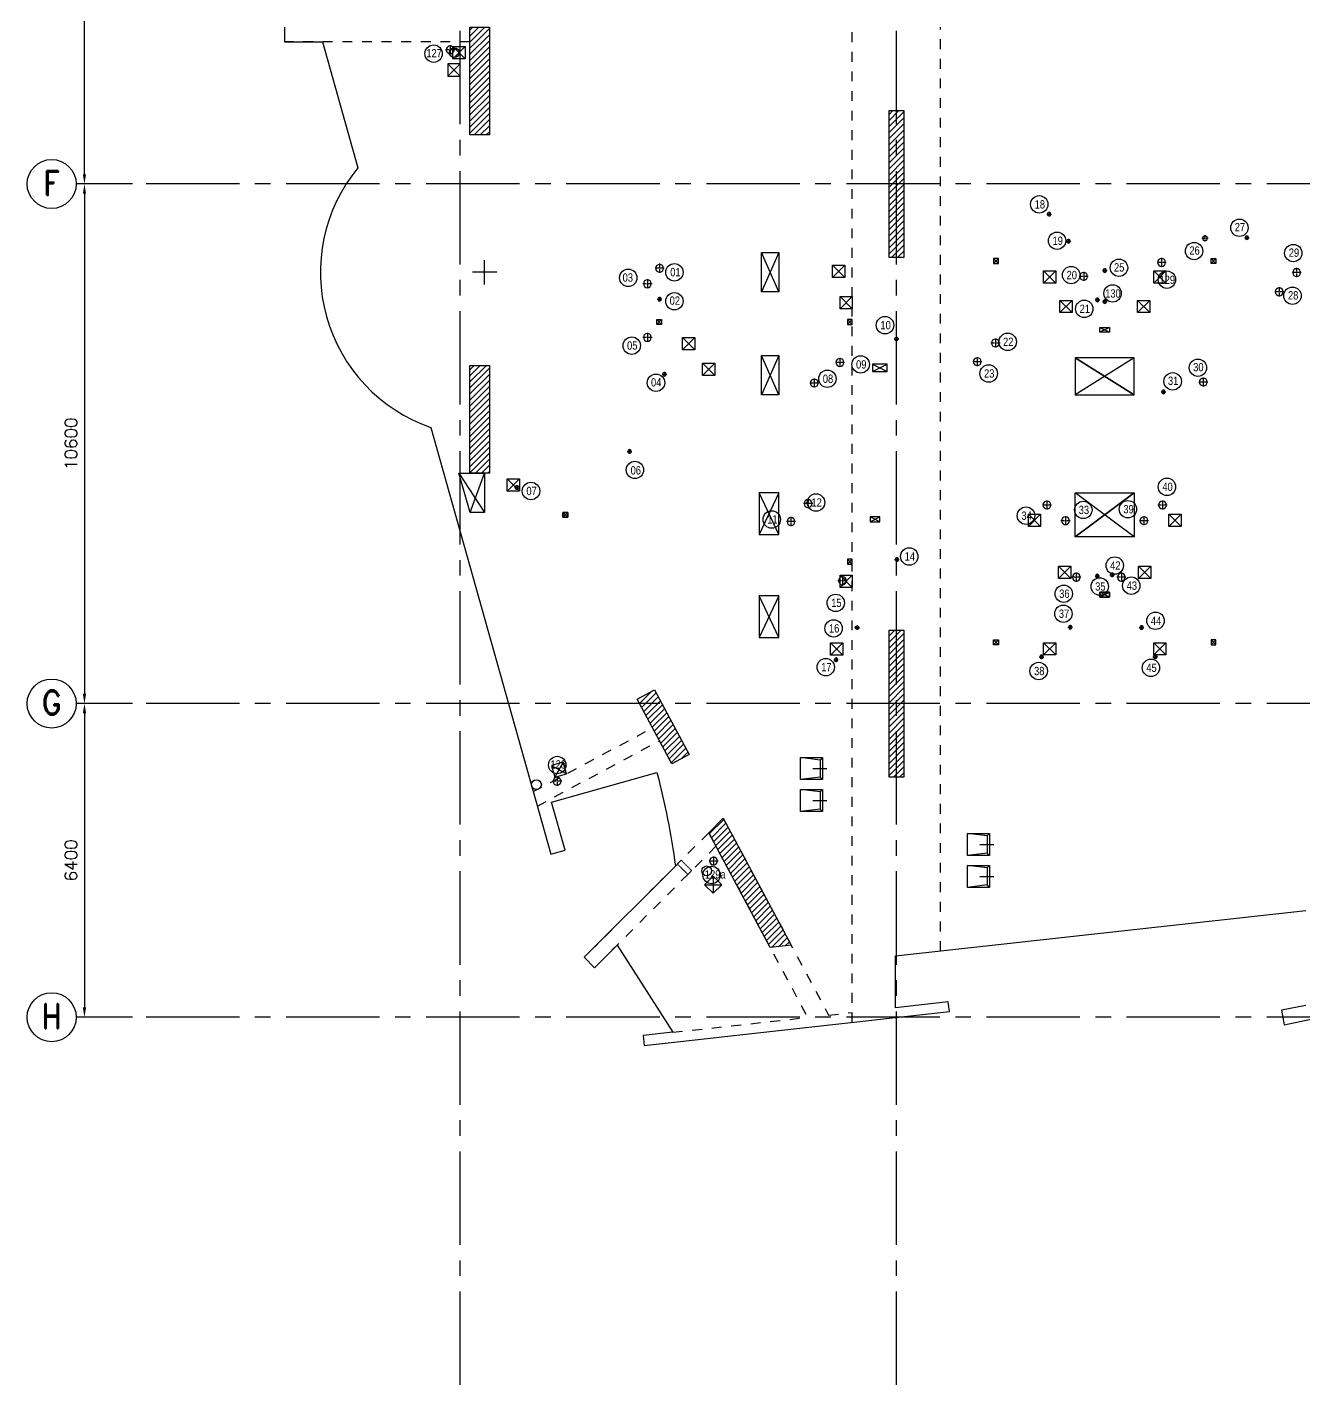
# Model space of a CAD drawing. Extents: x -8831 to 95229, y -7500 to 65888.
# Drawn here: x -8831 to 17212, y -7500 to 20200 of the extents above; entities that cross this region are included whole.
import ezdxf
from ezdxf.enums import TextEntityAlignment as Align

# ---------------------------------------------------------------- set-up
doc = ezdxf.new("R2010")
doc.units = 0
doc.header["$LTSCALE"] = 100
doc.header["$MEASUREMENT"] = 0
for name, pattern in [('CENTER2', [1.125, 0.75, -0.125, 0.125, -0.125]), ('DASHED', [0.75, 0.5, -0.25]), ('Gif-Beam', [4, 2, -2]), ('Gif-Grid', [28.575, 19.05, -3.175, 3.175, -3.175]), ('grid', [2, 1.25, -0.25, 0.25, -0.25])]:
    doc.linetypes.add(name, pattern=pattern)
doc.layers.add('-1DR-WPIPE', color=4, linetype='DASHED', lineweight=30)
for name, color, linetype in [('Gif-Beam', 3, 'Gif-Beam'), ('Gif-Col_Above', 2, 'Continuous'), ('Gif-Dim_Plan', 4, 'Continuous'), ('Gif-Grid', 1, 'Gif-Grid'), ('Gif-Grid_No', 7, 'Continuous'), ('Gif-Hatch_Col', 8, 'Continuous'), ('Gif-Openings', 4, 'Continuous'), ('Gif-Slab edge', 7, 'Continuous'), ('Giff-Pan', 7, 'Continuous'), ('mep200507', 4, 'Continuous'), ('new mep openings', 4, 'Continuous'), ('NEW OP', 6, 'Continuous'), ('NS Blue Clashing', 5, 'Continuous'), ('NS Blue NB', 5, 'Continuous'), ('NS Green NB', 3, 'Continuous'), ('NS Green Not Clashing', 3, 'Continuous')]:
    doc.layers.add(name, color=color, linetype=linetype)
doc.styles.add('A&T', font='simplex.shx', dxfattribs={"width": 0.8})
doc.styles.add('ARIAL-GRID', font='arial.ttf', dxfattribs={"width": 0.7, "height": 15})
doc.styles.add('ROMAND', font='romand.shx')
doc.styles.add('ROMANS', font='ROMANS.shx')
doc.dimstyles.new('ACAD100', dxfattribs={"dimtxt": 250, "dimasz": 200, "dimexe": 100, "dimexo": 100, "dimgap": 150, "dimtad": 1, "dimdec": 0, "dimrnd": 5, "dimzin": 0, "dimdsep": 46, "dimtxsty": 'ROMANS', "dimcen": 0.09, "dimdle": 100, "dimclrd": 4, "dimclre": 4, "dimclrt": 3, "dimadec": 0, "dimazin": 0, "dimtfac": 1, "dimtdec": 0, "dimtix": 1, "dimtmove": 0, "dimatfit": 3, "dimfxl": 1, "dimtolj": 1, "dimtzin": 0, "dimarcsym": 0})
pattern_1 = [(45, (-215332.41, -7e-12), (-61.871843, 61.871843), [])]

# ---------------------------------------------------------------- blocks, each defined once
blk = doc.blocks.new('GRID-NO')
at = {"layer": 'Gif-Grid_No'}
blk.add_circle((0, 500), 500, dxfattribs=at)
at = {"layer": 'Gif-Grid_No', "color": 2, "style": 'ARIAL-GRID', "width": 0.7}
blk.add_attdef('GRID', text='', height=500, dxfattribs=at).set_placement((0, 522), align=Align.MIDDLE_CENTER)
blk = doc.blocks.new('*D4')
at = {"layer": 'Defpoints', "color": 0, "transparency": 16777216}
for p in [(-6584, 6400), (-7663, 0), (-6584, 0)]:
    blk.add_point(p, dxfattribs=at)
at = {"layer": 'Gif-Dim_Plan', "color": 4, "lineweight": -2, "transparency": 16777216}
for p, q in [((-6684, 6400), (-7763, 6400)), ((-7663, 6200), (-7663, 200)), ((-6684, 0), (-7763, 0))]:
    blk.add_line(p, q, dxfattribs=at)
at = {"layer": 'Gif-Dim_Plan', "color": 4, "transparency": 16777216}
for points in [[(-7696, 6200), (-7629, 6200), (-7663, 6400)], [(-7696, 200), (-7629, 200), (-7663, 0)]]:
    blk.add_solid(points, dxfattribs=at)
at = {"layer": 'Gif-Dim_Plan', "color": 3, "transparency": 16777216, "insert": (-7938, 3200), "char_height": 250, "attachment_point": 5, "rotation": 90, "style": 'ROMANS'}
blk.add_mtext('\\A1;6400', dxfattribs=at)
blk = doc.blocks.new('*D6')
at = {"layer": 'Defpoints', "color": 0, "transparency": 16777216}
for p in [(-6584, 17000), (-7663, 6400), (-6584, 6400)]:
    blk.add_point(p, dxfattribs=at)
at = {"layer": 'Gif-Dim_Plan', "color": 4, "lineweight": -2, "transparency": 16777216}
for p, q in [((-6684, 17000), (-7763, 17000)), ((-7663, 16800), (-7663, 6600)), ((-6684, 6400), (-7763, 6400))]:
    blk.add_line(p, q, dxfattribs=at)
at = {"layer": 'Gif-Dim_Plan', "color": 4, "transparency": 16777216}
for points in [[(-7696, 16800), (-7629, 16800), (-7663, 17000)], [(-7696, 6600), (-7629, 6600), (-7663, 6400)]]:
    blk.add_solid(points, dxfattribs=at)
at = {"layer": 'Gif-Dim_Plan', "color": 3, "transparency": 16777216, "insert": (-7938, 11700), "char_height": 250, "attachment_point": 5, "rotation": 90, "style": 'ROMANS'}
blk.add_mtext('\\A1;10600', dxfattribs=at)
blk = doc.blocks.new('*D7')
at = {"layer": 'Defpoints', "color": 0, "transparency": 16777216}
for p in [(-7663, 25000), (-6584, 25000), (-6581, 17000)]:
    blk.add_point(p, dxfattribs=at)
at = {"layer": 'Gif-Dim_Plan', "color": 4, "lineweight": -2, "transparency": 16777216}
for p, q in [((-6684, 25000), (-7763, 25000)), ((-7663, 17200), (-7663, 24800)), ((-6681, 17000), (-7763, 17000))]:
    blk.add_line(p, q, dxfattribs=at)
at = {"layer": 'Gif-Dim_Plan', "color": 4, "transparency": 16777216}
for points in [[(-7696, 24800), (-7629, 24800), (-7663, 25000)], [(-7696, 17200), (-7629, 17200), (-7663, 17000)]]:
    blk.add_solid(points, dxfattribs=at)
at = {"layer": 'Gif-Dim_Plan', "color": 3, "transparency": 16777216, "insert": (-7938, 21000), "char_height": 250, "attachment_point": 5, "rotation": 90, "style": 'ROMANS'}
blk.add_mtext('\\A1;8000', dxfattribs=at)
blk = doc.blocks.new('PAN-1')
at = {"layer": 'Giff-Pan', "color": 1, "linetype": 'grid', "ltscale": 10}
blk.add_line((196, 0), (-87, 0), dxfattribs=at)
at = {"layer": 'Giff-Pan', "color": 1}
for p, q in [((0, 225), (50, 175)), ((50, 175), (450, 225)), ((50, 175), (50, -175)), ((0, -225), (50, -175)), ((50, -175), (450, -225))]:
    blk.add_line(p, q, dxfattribs=at)
at = {"layer": 'Giff-Pan'}
blk.add_lwpolyline([(0, -225), (450, -225), (450, 225), (0, 225)], close=True, dxfattribs=at)
blk = doc.blocks.new('75dia sleeve')
at = {"color": 8, "linetype": 'CENTER2', "ltscale": 0.75}
for p, q in [((47.5, 0), (-47.5, 0)), ((0, 47.5), (0, -47.5))]:
    blk.add_line(p, q, dxfattribs=at)
blk.add_circle((0, 0), 37.5)
blk = doc.blocks.new('160dia sleeve')
at = {"color": 8, "linetype": 'CENTER2'}
for p, q in [((-95, 0, 0), (95, 0, 0)), ((0, 95, 0), (0, -95, 0))]:
    blk.add_line(p, q, dxfattribs=at)
blk.add_circle((0, 0), 80)
blk = doc.blocks.new('110dia sleeve')
at = {"color": 8, "linetype": 'CENTER2'}
for p, q in [((0, 95), (0, -95)), ((-95, 0), (95, 0))]:
    blk.add_line(p, q, dxfattribs=at)
blk.add_circle((0, 0), 80)
blk = doc.blocks.new('A$C7C271DD6')
at = {"color": 3, "linetype": 'CENTER2', "ltscale": 0.75, "true_color": 0x00fa00}
for p, q in [((0, 47), (95, 47)), ((47, 95), (47, 0))]:
    blk.add_line(p, q, dxfattribs=at)
at = {"color": 3, "true_color": 0x00fa00}
blk.add_circle((47, 47), 37.5, dxfattribs=at)

msp = doc.modelspace()

# ---------------------------------------------------------------- hatches: boundary and pattern name
at = {"layer": 'Gif-Hatch_Col'}
h = msp.add_hatch(dxfattribs=at)
h.set_pattern_fill('ANSI31', color=256, scale=700, style=0)
h.set_pattern_definition(pattern_1)
h.paths.add_polyline_path([(600, 18000), (200, 18000), (200, 20200), (600, 20200)])
h = msp.add_hatch(dxfattribs=at)
h.set_pattern_fill('ANSI31', color=256, scale=700, style=0)
h.set_pattern_definition(pattern_1)
h.paths.add_polyline_path([(9050, 15500), (8750, 15500), (8750, 18500), (9050, 18500)])
h = msp.add_hatch(dxfattribs=at)
h.set_pattern_fill('ANSI31', color=256, scale=700, style=0)
h.set_pattern_definition(pattern_1)
h.paths.add_polyline_path([(600, 11100), (200, 11100), (200, 13300), (600, 13300)])
h = msp.add_hatch(dxfattribs=at)
h.set_pattern_fill('ANSI31', color=256, scale=700, style=0)
h.set_pattern_definition(pattern_1)
h.paths.add_polyline_path([(9050, 4900), (8750, 4900), (8750, 7900), (9050, 7900)])
h = msp.add_hatch(dxfattribs=at)
h.set_pattern_fill('ANSI31', color=256, scale=700, style=0)
h.set_pattern_definition(pattern_1)
h.paths.add_polyline_path([(4672.7, 5357.5), (4320, 5168.7), (3612.1, 6491.2), (3964.8, 6679.9)])
h = msp.add_hatch(dxfattribs=at)
h.set_pattern_fill('ANSI31', color=256, scale=700, style=0)
h.set_pattern_definition(pattern_1)
h.paths.add_polyline_path([(6754.5, 1468.1), (6326.3, 1420.8), (5072.1, 3763.7), (5367.6, 4059.2)])

# ---------------------------------------------------------------- linework, layer by layer
at = {"layer": '-1DR-WPIPE', "ltscale": 0.25}
for p, q in [((4433.7, 3125.3), (4645.8, 2913.2)), ((4511.5, 3203.1), (4433.8, 3125.3)), ((4511.5, 3203.1), (4723.6, 2990.9)), ((4723.6, 2990.9), (4645.8, 2913.2))]:
    msp.add_line(p, q, dxfattribs=at)
at = {"layer": 'Gif-Beam'}
for p, q in [((8000, -104.6), (8000, 20200)), ((9800, 1352.6), (9800, 20200)), ((200, 19900), (-3580, 19900)), ((1493.4, 4603), (3925.8, 5905.1)), ((1576.6, 4307.3), (4067.4, 5640.6)), ((5367.6, 4059.2), (7517.2, 43.3)), ((5072.1, 3763.7), (2531.1, 1222.7)), ((5072.1, 3763.7), (7089, -4)), ((5220, 3487.3), (2743.3, 1010.6)), ((7517.2, 43.3), (8000, 96.7)), ((4340, -307.9), (7089, -4))]:
    msp.add_line(p, q, dxfattribs=at)
at = {"layer": 'Gif-Col_Above'}
for points in [[(600, 18000), (200, 18000), (200, 20200), (600, 20200)], [(9050, 15500), (8750, 15500), (8750, 18500), (9050, 18500)], [(600, 11100), (200, 11100), (200, 13300), (600, 13300)], [(9050, 4900), (8750, 4900), (8750, 7900), (9050, 7900)], [(4672.7, 5357.5), (4320, 5168.7), (3612.1, 6491.2), (3964.8, 6679.9)], [(6754.5, 1468.1), (6326.3, 1420.8), (5072.1, 3763.7), (5367.6, 4059.2)]]:
    msp.add_lwpolyline(points, close=True, dxfattribs=at)
at = {"layer": 'Gif-Grid'}
for p, q in [((0, -7500), (0, 64888.4)), ((8900, -7500), (8900, 64888.4)), ((64078.8, 17000), (-7831.5, 17000)), ((64078.8, 6400), (-7831.5, 6400)), ((64078.8, 0), (-7831.5, 0))]:
    msp.add_line(p, q, dxfattribs=at)
at = {"layer": 'Gif-Openings'}
for p, q in [((6500, 14800), (6150, 15600)), ((6500, 15600), (6150, 14800)), ((500, 14949.4), (500, 15449.4)), ((500, 14949.4), (500, 15449.4)), ((750, 15199.4), (250, 15199.4)), ((750, 15199.4), (250, 15199.4)), ((6500, 13500), (6150, 12700)), ((6500, 12700), (6150, 13500)), ((13750, 13450), (12550, 12700)), ((12550, 13450), (13750, 12700)), ((-22.5, 11100), (500, 10300)), ((202.6, 10300), (500, 11100)), ((6500, 9850), (6100, 10700)), ((6500, 10700), (6100, 9850)), ((13750, 10700), (12550, 9800)), ((13750, 9800), (12550, 10700)), ((12550, 9800), (13750, 10700)), ((6500, 8600), (6100, 7750)), ((6500, 7750), (6100, 8600))]:
    msp.add_line(p, q, dxfattribs=at)
at = {"layer": 'Gif-Slab edge'}
for points in [[(-3580, 20200), (-3580, 19900), (-2807.6, 19900), (-2084.8, 17330.5, 0.5227381), (-596.9, 12034.1), (1852.2, 3327.5), (2141, 3408.7), (1865.4, 4388.5), (4014.8, 4993.1, -0.030208), (4392.2, 3083.7), (2531.1, 1222.7), (2743.3, 1010.6), (3205.8, 1473.1), (4340, -307.9), (3735.9, -374.7), (3757.8, -573.4), (9980.7, 114.4), (9958.8, 313.2), (8880, 193.9), (8880, 1250.9), (17250, 2176)], [(17250, 239.4), (16753.8, 141.4), (16811.9, -152.9, -0.1024259), (43488.1, -152.9)]]:
    msp.add_lwpolyline(points, format="xyb", dxfattribs=at)
for points in [[(6500, 14800), (6150, 14800), (6150, 15600), (6500, 15600)], [(6500, 12700), (6150, 12700), (6150, 13500), (6500, 13500)], [(12550, 12700), (13750, 12700), (13750, 13450), (12550, 13450)], [(-22.5, 11100), (200, 11100), (500, 11100), (500, 10300), (202.6, 10300)], [(6500, 10700), (6100, 10700), (6100, 9850), (6500, 9850)], [(12550, 10700), (13750, 10700), (13750, 9800), (12550, 9800)], [(6500, 8600), (6100, 8600), (6100, 7750), (6500, 7750)]]:
    msp.add_lwpolyline(points, close=True, dxfattribs=at)
at = {"layer": 'mep200507'}
for p, q in [((105, 19805.1), (-145, 19555.1)), ((-145, 19805.1), (105, 19555.1)), ((7600.2, 15345.2, 0), (7850.2, 15095.2, 0)), ((7850.2, 15345.2, 0), (7600.2, 15095.2, 0)), ((11900.2, 15225, 0), (12150.2, 14975, 0)), ((12150.2, 15225, 0), (11900.2, 14975, 0)), ((14149.8, 15225, 0), (14399.8, 14975, 0)), ((14399.8, 15225, 0), (14149.8, 14975, 0)), ((12483, 14625.9), (12233, 14375.9)), ((12233, 14625.9), (12483, 14375.9)), ((14067, 14625.9), (13817, 14375.9)), ((13817, 14625.9), (14067, 14375.9)), ((4010.6, 14236.1, 0), (4110.6, 14136.1, 0)), ((4110.6, 14236.1, 0), (4010.6, 14136.1, 0)), ((4787.2, 13869.7), (4537.2, 13619.7)), ((4537.2, 13869.7), (4787.2, 13619.7)), ((13250, 14073.8), (13050, 13973.8)), ((13050, 14073.8), (13250, 13973.8)), ((4945.3, 13345.6), (5195.3, 13095.6)), ((5195.3, 13345.6), (4945.3, 13095.6)), ((1209.3, 10983.4), (959.3, 10733.4)), ((959.3, 10983.4), (1209.3, 10733.4)), ((2096.6, 10300), (2196.6, 10200)), ((2196.6, 10300), (2096.6, 10200)), ((11842.8, 10264.9), (11592.8, 10014.9)), ((11592.8, 10264.9), (11842.8, 10014.9)), ((14707.2, 10264.9), (14457.2, 10014.9)), ((14457.2, 10264.9), (14707.2, 10014.9)), ((12458, 9204), (12208, 8954)), ((12208, 9204), (12458, 8954)), ((14092, 9204), (13842, 8954)), ((13842, 9204), (14092, 8954)), ((13250, 8572.1, 0), (13050, 8672.1, 0)), ((13250, 8672.1, 0), (13050, 8572.1, 0)), ((7808.8, 7636.2, 0), (7558.8, 7386.2, 0)), ((7558.8, 7636.2, 0), (7808.8, 7386.2, 0)), ((12151.1, 7641.4), (11901.1, 7391.4)), ((11901.1, 7641.4), (12151.1, 7391.4)), ((14398.5, 7641.2, 0), (14148.5, 7391.2, 0)), ((14148.5, 7641.2, 0), (14398.5, 7391.2, 0))]:
    msp.add_line(p, q, dxfattribs=at)
for points in [[(-145, 19805.1), (105, 19805.1), (105, 19555.1), (-145, 19555.1)], [(12233, 14625.9), (12483, 14625.9), (12483, 14375.9), (12233, 14375.9)], [(13817, 14625.9), (14067, 14625.9), (14067, 14375.9), (13817, 14375.9)], [(4537.2, 13869.7), (4787.2, 13869.7), (4787.2, 13619.7), (4537.2, 13619.7)], [(13050, 14073.8), (13250, 14073.8), (13250, 13973.8), (13050, 13973.8)], [(4945.3, 13345.6), (5195.3, 13345.6), (5195.3, 13095.6), (4945.3, 13095.6)], [(959.3, 10983.4), (1209.3, 10983.4), (1209.3, 10733.4), (959.3, 10733.4)], [(2096.6, 10300), (2196.6, 10300), (2196.6, 10200), (2096.6, 10200)], [(11592.8, 10264.9), (11842.8, 10264.9), (11842.8, 10014.9), (11592.8, 10014.9)], [(14457.2, 10264.9), (14707.2, 10264.9), (14707.2, 10014.9), (14457.2, 10014.9)], [(12208, 9204), (12458, 9204), (12458, 8954), (12208, 8954)], [(13842, 9204), (14092, 9204), (14092, 8954), (13842, 8954)], [(11901.1, 7641.4), (12151.1, 7641.4), (12151.1, 7391.4), (11901.1, 7391.4)]]:
    msp.add_lwpolyline(points, close=True, dxfattribs=at)
at = {"layer": 'mep200507', "elevation": 0}
for points in [[(7600.2, 15345.2), (7850.2, 15345.2), (7850.2, 15095.2), (7600.2, 15095.2)], [(11900.2, 15225), (12150.2, 15225), (12150.2, 14975), (11900.2, 14975)], [(14149.8, 15225), (14399.8, 15225), (14399.8, 14975), (14149.8, 14975)], [(4010.6, 14236.1), (4110.6, 14236.1), (4110.6, 14136.1), (4010.6, 14136.1)], [(13050, 8672.1), (13250, 8672.1), (13250, 8572.1), (13050, 8572.1)], [(7808.8, 7386.2), (7558.8, 7386.2), (7558.8, 7636.2), (7808.8, 7636.2)], [(14148.5, 7641.2), (14398.5, 7641.2), (14398.5, 7391.2), (14148.5, 7391.2)]]:
    msp.add_lwpolyline(points, close=True, dxfattribs=at)
at = {"layer": 'new mep openings'}
msp.add_line((13750, 12700), (12550, 13450), dxfattribs=at)
at = {"layer": 'NEW OP', "color": 4}
for p, q in [((-250, 19450.1), (0, 19200.1)), ((0, 19450.1), (-250, 19200.1)), ((0, 19450.1), (-250, 19450.1)), ((-250, 19450.1), (-250, 19200.1)), ((0, 19200.1), (0, 19450.1)), ((-250, 19200.1), (0, 19200.1)), ((10980.9, 15478.1), (10880.9, 15378.1)), ((10980.9, 15378.1), (10880.9, 15478.1)), ((10980.9, 15478.1), (10880.9, 15478.1)), ((10880.9, 15478.1), (10880.9, 15378.1)), ((10880.9, 15378.1), (10980.9, 15378.1)), ((10980.9, 15378.1), (10980.9, 15478.1)), ((15319.1, 15478.1), (15419.1, 15378.1)), ((15319.1, 15378.1), (15419.1, 15478.1)), ((15319.1, 15378.1), (15319.1, 15478.1)), ((15319.1, 15478.1), (15419.1, 15478.1)), ((15419.1, 15378.1), (15319.1, 15378.1)), ((15419.1, 15478.1), (15419.1, 15378.1)), ((7750, 14704.3), (8000, 14454.3)), ((7750, 14454.3), (8000, 14704.3)), ((7750, 14454.3), (7750, 14704.3)), ((7750, 14704.3), (8000, 14704.3)), ((8000, 14704.3), (8000, 14454.3)), ((8000, 14454.3), (7750, 14454.3)), ((8000, 14235.7), (7900, 14135.7)), ((8000, 14135.7), (7900, 14235.7)), ((8000, 14235.7), (7900, 14235.7)), ((7900, 14235.7), (7900, 14135.7)), ((7900, 14135.7), (8000, 14135.7)), ((8000, 14135.7), (8000, 14235.7)), ((8410.8, 13175), (8710.8, 13325)), ((8410.8, 13325), (8710.8, 13175)), ((8710.8, 13325), (8410.8, 13325)), ((8410.8, 13325), (8410.8, 13175)), ((8710.8, 13175), (8710.8, 13325)), ((8410.8, 13175), (8710.8, 13175)), ((2196.6, 10300, 0), (2096.6, 10200, 0)), ((2196.6, 10200, 0), (2096.6, 10300, 0)), ((2196.6, 10300, 0), (2096.6, 10300, 0)), ((2096.6, 10300, 0), (2096.6, 10200, 0)), ((2196.6, 10200, 0), (2196.6, 10300, 0)), ((2096.6, 10200, 0), (2196.6, 10200, 0)), ((8365.6, 10110.1, 0), (8565.6, 10210.1, 0)), ((8565.6, 10110.1, 0), (8365.6, 10210.1, 0)), ((8565.6, 10210.1, 0), (8365.6, 10210.1, 0)), ((8365.6, 10210.1, 0), (8365.6, 10110.1, 0)), ((8365.6, 10110.1, 0), (8565.6, 10110.1, 0)), ((8565.6, 10110.1, 0), (8565.6, 10210.1, 0)), ((8000, 9345.6), (7900, 9245.6)), ((8000, 9245.6), (7900, 9345.6)), ((8000, 9345.6), (7900, 9345.6)), ((7900, 9345.6), (7900, 9245.6)), ((7900, 9245.6), (8000, 9245.6)), ((8000, 9245.6), (8000, 9345.6)), ((7750, 9017.3), (8000, 8767.3)), ((7750, 8767.3), (8000, 9017.3)), ((7750, 8767.3), (7750, 9017.3)), ((7750, 9017.3), (8000, 9017.3)), ((8000, 9017.3), (8000, 8767.3)), ((8000, 8767.3), (7750, 8767.3)), ((13050, 8572.1, 0), (13250, 8672.1, 0)), ((13250, 8572.1, 0), (13050, 8672.1, 0)), ((13250, 8672.1, 0), (13050, 8672.1, 0)), ((13050, 8672.1, 0), (13050, 8572.1, 0)), ((13250, 8572.1, 0), (13250, 8672.1, 0)), ((13050, 8572.1, 0), (13250, 8572.1, 0)), ((10980.9, 7600.6), (10880.9, 7700.6)), ((10980.9, 7700.6), (10880.9, 7600.6)), ((10880.9, 7700.6), (10980.9, 7700.6)), ((10880.9, 7600.6), (10880.9, 7700.6)), ((10980.9, 7600.6), (10880.9, 7600.6)), ((10980.9, 7700.6), (10980.9, 7600.6)), ((15319.1, 7600.6), (15419.1, 7700.6)), ((15319.1, 7700.6), (15419.1, 7600.6)), ((15419.1, 7700.6), (15319.1, 7700.6)), ((15319.1, 7700.6), (15319.1, 7600.6)), ((15319.1, 7600.6), (15419.1, 7600.6)), ((15419.1, 7600.6), (15419.1, 7700.6)), ((2102.9, 5206), (1862.2, 5138.3)), ((1862.2, 5138.3), (2170.6, 4965.4)), ((1862.2, 5138.3), (1929.9, 4897.7)), ((2102.9, 5206), (1929.9, 4897.7)), ((2170.6, 4965.4), (2102.9, 5206)), ((1929.9, 4897.7), (2170.6, 4965.4)), ((5165.7, 2881.5), (4988.9, 2704.7)), ((5165.7, 2881.5), (5165.7, 2528)), ((5342.5, 2704.7), (5165.7, 2881.5)), ((4988.9, 2704.7), (5342.5, 2704.7)), ((4988.9, 2704.7), (5165.7, 2528)), ((5165.7, 2528), (5342.5, 2704.7))]:
    msp.add_line(p, q, dxfattribs=at)
for centre in [(-116, 19679.8), (1557.5, 4743.3), (5029.7, 2986.6)]:
    msp.add_circle(centre, 100, dxfattribs=at)
at = {"layer": 'NS Blue NB'}
msp.add_circle((12713.1, 10350.4, 0), 177.8, dxfattribs=at)
at = {"layer": 'NS Green NB'}
for centre in [(-540, 19659.8, 0), (11814.9, 16584.4, 0), (15898.6, 16106.8, 0), (12178.3, 15842.1, 0), (14973.4, 15630.9, 0), (16996.1, 15590.2, 0), (3430.2, 15086.2), (4372.5, 15198.2, 0), (12465.6, 15142, 0), (13440.5, 15291.2, 0), (14419, 15047.3, 0), (4372.2, 14607.9, 0), (13311, 14768.3, 0), (16980.1, 14720.1, 0), (12731.6, 14452.7, 0), (8668.2, 14119.6, 0), (3502, 13702, 0), (11169.8, 13779.3, 0), (8171.3, 13318.6, 0), (10782.1, 13133.1, 0), (15051.4, 13251.2, 0), (3996.4, 12944.8, 0), (7493.1, 13026.1, 0), (14536.4, 12973.1, 0), (3566.2, 11166.8, 0), (1446.4, 10736.9, 0), (14419.4, 10821.1), (7261.3, 10501.5, 0), (13623, 10364.7), (6357.7, 10155.6, 0), (11544.6, 10232.8), (9162.6, 9400.9, 0), (13354, 9215.4), (13048.6, 8788.3), (13691.5, 8805.1, 0), (7663.2, 8453.8, 0), (12314.8, 8640.6, 0), (12307.5, 8232.3), (7619, 7933.4, 0), (14186.1, 8088.8, 0), (7459.5, 7142.3, 0), (11802.7, 7063.4, 0), (14091.9, 7128.6, 0), (1981.4, 5145.4, 0), (5129.9, 2902.6, 0)]:
    msp.add_circle(centre, 177.8, dxfattribs=at)
at = {"layer": 'NS Green Not Clashing'}
for p, q in [((8050.5, 7948.3, 0), (8145.5, 7948.3, 0)), ((8098, 7995.8, 0), (8098, 7900.8, 0))]:
    msp.add_line(p, q, dxfattribs=at)
msp.add_circle((8098, 7948.3, 0), 37.5, dxfattribs=at)

# ---------------------------------------------------------------- block references
at = {"layer": 'Gif-Grid_No', "ltscale": 5}
ref = msp.add_blockref('GRID-NO', (-8331.5, 16500), dxfattribs=at)
ref.add_attrib('GRID_NUMBER', 'F', dxfattribs={"color": 2, "ltscale": 5, "height": 500, "style": 'ROMAND', "width": 0.9}).set_placement((-8331.5, 17021.8), align=Align.MIDDLE_CENTER)
ref = msp.add_blockref('GRID-NO', (-8331.5, 5900), dxfattribs=at)
ref.add_attrib('GRID_NUMBER', 'G', dxfattribs={"color": 2, "ltscale": 5, "height": 500, "style": 'ROMAND', "width": 0.9}).set_placement((-8331.5, 6421.8), align=Align.MIDDLE_CENTER)
ref = msp.add_blockref('GRID-NO', (-8331.5, -500), dxfattribs=at)
ref.add_attrib('GRID_NUMBER', 'H', dxfattribs={"color": 2, "ltscale": 5, "height": 500, "style": 'ROMAND', "width": 0.9}).set_placement((-8331.5, 21.8), align=Align.MIDDLE_CENTER)
at = {"layer": 'Giff-Pan', "xscale": -1}
for p in [(7392.1, 5073.2), (7392.1, 4421.9), (10800, 3523.6), (10800, 2873.9)]:
    msp.add_blockref('PAN-1', p, dxfattribs=at)
at = {"layer": 'NS Blue Clashing', "xscale": -1}
msp.add_blockref('110dia sleeve', (12350.3, 10129.8), dxfattribs=at)
at = {"layer": 'NS Green Not Clashing', "xscale": -1}
for name, p in [('160dia sleeve', (-203.1, 19736.4, 0)), ('160dia sleeve', (-202.4, 19736.8, 0)), ('75dia sleeve', (12015.2, 16384.9, 0)), ('75dia sleeve', (12410, 15831.1)), ('75dia sleeve', (16050.1, 15905, 0)), ('110dia sleeve', (4069.9, 15280, 0)), ('75dia sleeve', (13149.8, 15234.5)), ('110dia sleeve', (14310.3, 15400.1, 0)), ('110dia sleeve', (17064.7, 15192.5, 0)), ('110dia sleeve', (3820.7, 14964.6, 0)), ('110dia sleeve', (12720.6, 15115.1)), ('75dia sleeve', (4070, 14650, 0)), ('75dia sleeve', (12999.6, 14634.9, 0)), ('110dia sleeve', (16710.2, 14800.1, 0)), ('75dia sleeve', (13150, 14599.9, 0)), ('110dia sleeve', (3820.7, 13869.8)), ('75dia sleeve', (8900.3, 13838)), ('110dia sleeve', (10920.7, 13755.3)), ('110dia sleeve', (7748.8, 13359.6, 0)), ('110dia sleeve', (10549.6, 13374.8, 0)), ('75dia sleeve', (4169.5, 13120, 0)), ('110dia sleeve', (7225.2, 12939.9, 0)), ('160dia sleeve', (15160.4, 12959.7)), ('75dia sleeve', (14347.6, 12758.3)), ('75dia sleeve', (3456, 11543.3, 0)), ('75dia sleeve', (1159.9, 10808.5, 0)), ('110dia sleeve', (7098.5, 10480.1, 0)), ('110dia sleeve', (11970.7, 10450, 0)), ('110dia sleeve', (14329, 10449.8, 0)), ('110dia sleeve', (6750.3, 10112.9)), ('110dia sleeve', (13949.5, 10130.2, 0)), ('75dia sleeve', (8912.2, 9340.5)), ('110dia sleeve', (7800.7, 8905.1, 0)), ('110dia sleeve', (12570.7, 8979, 0)), ('75dia sleeve', (12999.3, 9001.8, 0)), ('75dia sleeve', (13299.3, 9027.1, 0)), ('110dia sleeve', (13489, 8979, 0)), ('75dia sleeve', (12447.9, 7956, 0)), ('75dia sleeve', (13901.8, 7950, 0)), ('75dia sleeve', (7668.4, 7292.5, 0)), ('75dia sleeve', (11862, 7354.7, 0)), ('75dia sleeve', (14181.4, 7354.7, 0)), ('160dia sleeve', (1978.6, 4814.7, 0)), ('160dia sleeve', (5170.6, 3186.1))]:
    msp.add_blockref(name, p, dxfattribs=at)
at = {"layer": 'NS Green Not Clashing', "xscale": -1.32, "yscale": 1.32, "zscale": 1.32}
msp.add_blockref('75dia sleeve', (15195.4, 15893), dxfattribs=at)
at = {"layer": 'NS Green Not Clashing'}
msp.add_blockref('A$C7C271DD6', (14133.9, 7307.2, 0), dxfattribs=at)

# ---------------------------------------------------------------- texts
at = {"layer": 'NS Blue NB', "insert": (12619.7, 10436.1, 0), "char_height": 170, "attachment_point": 1, "style": 'A&T'}
msp.add_mtext('{\\fArial|b0|i0|c0|p34;33}', dxfattribs=at)
at = {"layer": 'NS Green NB', "char_height": 170, "attachment_point": 1, "style": 'A&T'}
for s, insert in [('{\\fArial|b0|i0|c0|p34;127}', (-688.5, 19754.1, 0)), ('{\\fArial|b0|i0|c0|p34;18}', (11721.5, 16670.1, 0)), ('{\\fArial|b0|i0|c0|p34;27}', (15802.1, 16204.3, 0)), ('{\\fArial|b0|i0|c0|p34;19}', (12084.9, 15927.8, 0)), ('{\\fArial|b0|i0|c0|p34;26}', (14876.8, 15728.3, 0)), ('{\\fArial|b0|i0|c0|p34;29}', (16904.7, 15684.3, 0)), ('{\\fArial|b0|i0|c0|p34;01}', (4287, 15287.2, 0)), ('{\\fArial|b0|i0|c0|p34;25}', (13339.5, 15383.4, 0)), ('{\\fArial|b0|i0|c0|p34;03}', (3315.7, 15176.6)), ('{\\fArial|b0|i0|c0|p34;20}', (12372.2, 15227.7, 0)), ('{\\fArial|b0|i0|c0|p34;129}', (14267.2, 15130.1, 0)), ('{\\fArial|b0|i0|c0|p34;02}', (4275, 14706.6, 0)), ('{\\fArial|b0|i0|c0|p34;130}', (13159.1, 14851, 0)), ('{\\fArial|b0|i0|c0|p34;28}', (16888.7, 14814.2, 0)), ('{\\fArial|b0|i0|c0|p34;21}', (12638.1, 14538.4, 0)), ('{\\fArial|b0|i0|c0|p34;10}', (8574.8, 14205.3, 0)), ('{\\fArial|b0|i0|c0|p34;22}', (11076.3, 13865, 0)), ('{\\fArial|b0|i0|c0|p34;05}', (3406.3, 13790.2, 0)), ('{\\fArial|b0|i0|c0|p34;09}', (8077.8, 13404.3, 0)), ('{\\fArial|b0|i0|c0|p34;30}', (14954.9, 13348.7, 0)), ('{\\fArial|b0|i0|c0|p34;04}', (3894.7, 13039, 0)), ('{\\fArial|b0|i0|c0|p34;08}', (7399.7, 13111.8, 0)), ('{\\fArial|b0|i0|c0|p34;23}', (10688.6, 13218.9, 0)), ('{\\fArial|b0|i0|c0|p34;31}', (14439.8, 13070.5, 0)), ('{\\fArial|b0|i0|c0|p34;06}', (3478.7, 11242.9, 0)), ('{\\fArial|b0|i0|c0|p34;07}', (1353, 10822.6, 0)), ('{\\fArial|b0|i0|c0|p34;40}', (14325.9, 10906.8)), ('{\\fArial|b0|i0|c0|p34;12}', (7167.8, 10587.2, 0)), ('{\\fArial|b0|i0|c0|p34;34}', (11451.2, 10318.5)), ('{\\fArial|b0|i0|c0|p34;39}', (13529.6, 10450.4)), ('{\\fArial|b0|i0|c0|p34;11}', (6264.2, 10241.3, 0)), ('{\\fArial|b0|i0|c0|p34;14}', (9069.2, 9486.6, 0)), ('{\\fArial|b0|i0|c0|p34;42}', (13260.5, 9301.1)), ('{\\fArial|b0|i0|c0|p34;35}', (12955.1, 8874)), ('{\\fArial|b0|i0|c0|p34;43}', (13598, 8890.8, 0)), ('{\\fArial|b0|i0|c0|p34;36}', (12221.3, 8726.4, 0)), ('{\\fArial|b0|i0|c0|p34;15}', (7569.8, 8539.5, 0)), ('{\\fArial|b0|i0|c0|p34;37}', (12214.1, 8318)), ('{\\fArial|b0|i0|c0|p34;44}', (14092.6, 8174.5, 0)), ('{\\fArial|b0|i0|c0|p34;16}', (7525.5, 8019.1, 0)), ('{\\fArial|b0|i0|c0|p34;17}', (7366, 7228, 0)), ('{\\fArial|b0|i0|c0|p34;45}', (13998.4, 7214.3, 0)), ('{\\fArial|b0|i0|c0|p34;38}', (11709.3, 7149.1, 0)), ('{\\fArial|b0|i0|c0|p34;128}', (1843.9, 5242.9, 0)), ('{\\fArial|b0|i0|c0|p34;129a}', (4992.4, 3000, 0))]:
    msp.add_mtext(s, dxfattribs=dict(at, insert=insert))

# ---------------------------------------------------------------- dimensions: what is measured, and where the dimension line sits
at = {"layer": 'Gif-Dim_Plan'}
for base, p1, p2, angle, picture, middle in [((-7662.7, 25000), (-6581.2, 17000), (-6584, 25000), 90, '*D7', (-7937.7, 21000)), ((-7662.7, 6400), (-6584, 17000), (-6584, 6400), 270, '*D6', (-7937.7, 11700)), ((-7662.7, 0), (-6584, 6400), (-6584, 0), 270, '*D4', (-7937.7, 3200))]:
    dim = msp.add_linear_dim(base=base, p1=p1, p2=p2, angle=angle, dimstyle='ACAD100', dxfattribs=at)
    dim.commit()
    dim.dimension.update_dxf_attribs({"geometry": picture, "text_midpoint": middle})

doc.saveas('drawing.dxf')
